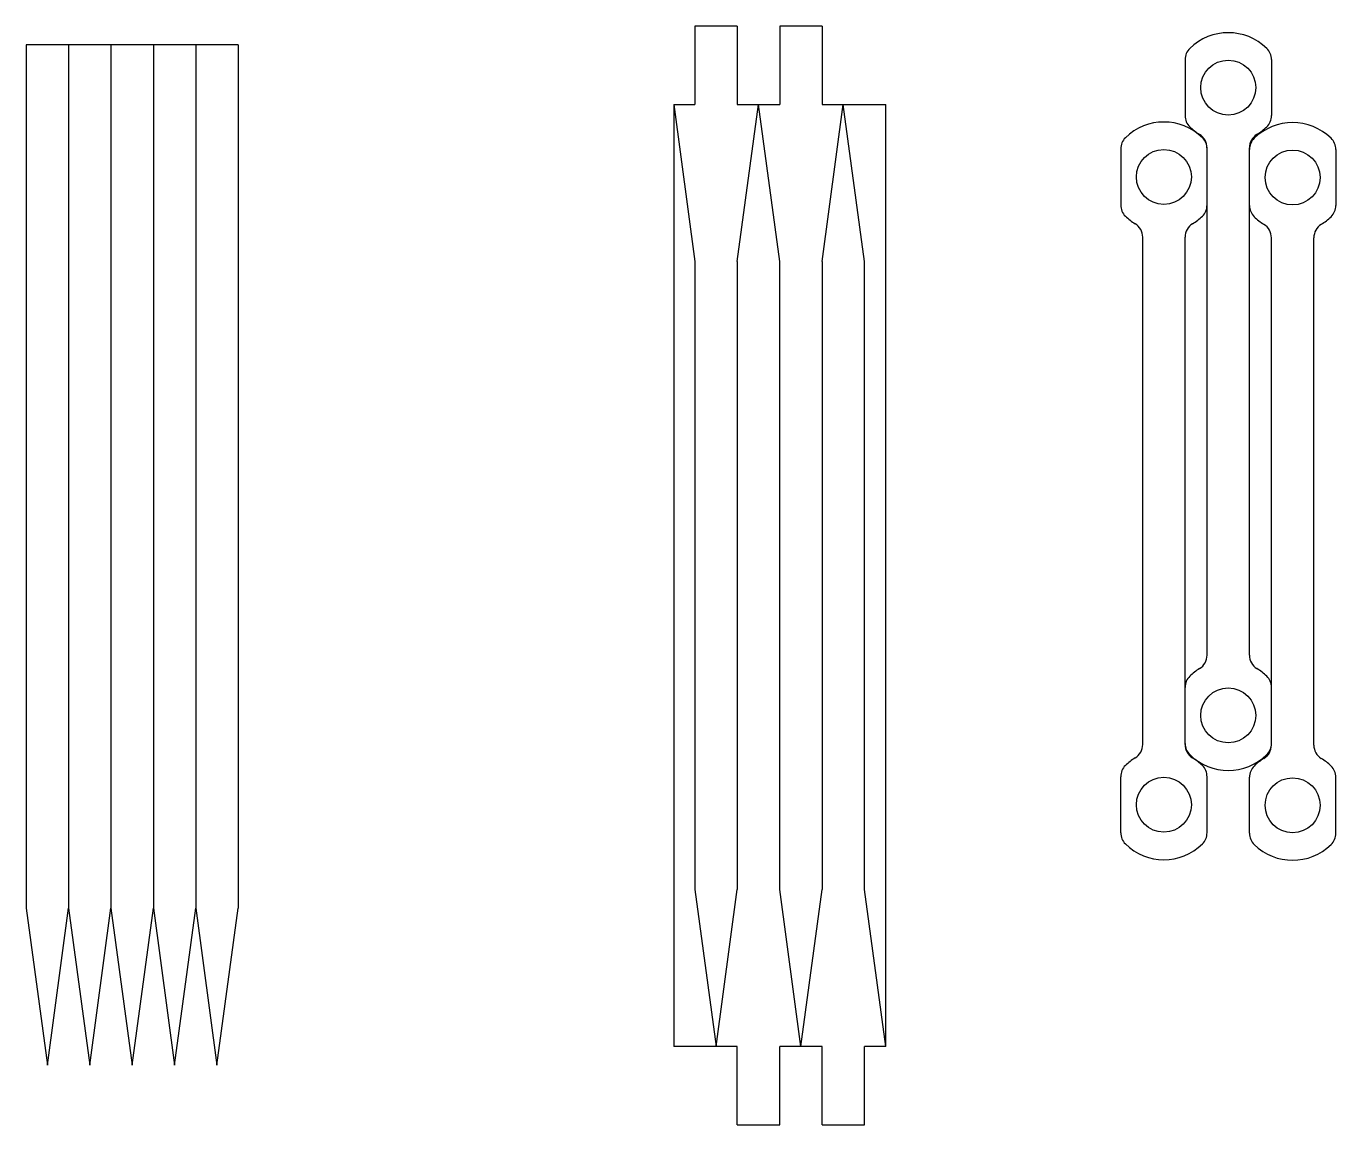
# Model space of a CAD drawing. Header units: millimetres. Extents: x 0 to 834, y -38 to 662.
import ezdxf

# ---------------------------------------------------------------- set-up
doc = ezdxf.new("R2010")
doc.units = ezdxf.units.MM

msp = doc.modelspace()

# ---------------------------------------------------------------- linework, layer by layer
for p, q in [((452.89, 661.95), (425.89, 661.95)), ((425.89, 661.95), (425.89, 611.95)), ((452.89, 661.95), (452.89, 611.95)), ((506.89, 661.95), (479.89, 661.95)), ((479.89, 661.95), (479.89, 611.95)), ((506.89, 661.95), (506.89, 611.95)), ((27, 650), (0, 650)), ((0, 650), (0, 100)), ((54, 650), (27, 650)), ((27, 650), (27, 100)), ((81, 650), (54, 650)), ((54, 650), (54, 100)), ((108, 650), (81, 650)), ((81, 650), (81, 100)), ((135, 650), (108, 650)), ((108, 650), (108, 100)), ((135, 650), (135, 100)), ((738.05, 640.65), (738.05, 604.94)), ((793.05, 640.65), (793.05, 604.94)), ((412.39, 611.95), (425.89, 511.95)), ((412.39, 611.95), (425.89, 611.95)), ((412.39, 611.95), (412.39, 11.95)), ((452.89, 511.95), (466.39, 611.95)), ((452.89, 611.95), (466.39, 611.95)), ((479.89, 511.95), (466.39, 611.95)), ((466.39, 611.95), (479.89, 611.95)), ((506.89, 511.95), (520.39, 611.95)), ((506.89, 611.95), (520.39, 611.95)), ((533.89, 511.95), (520.39, 611.95)), ((520.39, 611.95), (547.39, 611.95)), ((547.39, 11.95), (547.39, 611.95)), ((752.05, 261.17), (752.05, 584.42)), ((779.05, 261.17), (779.05, 584.42)), ((697.05, 583.75), (697.05, 548.04)), ((834.05, 583.4), (834.05, 547.69)), ((711.05, 204.27), (711.05, 527.52)), ((738.05, 204.27), (738.05, 527.52)), ((793.05, 203.92), (793.05, 527.17)), ((820.05, 203.92), (820.05, 527.17)), ((425.89, 511.95), (425.89, 111.95)), ((452.89, 511.95), (452.89, 111.95)), ((479.89, 111.95), (479.89, 511.95)), ((506.89, 511.95), (506.89, 111.95)), ((533.89, 111.95), (533.89, 511.95)), ((697.05, 148.04), (697.05, 183.75)), ((752.05, 148.04), (752.05, 183.75)), ((779.05, 147.69), (779.05, 183.4)), ((834.05, 147.69), (834.05, 183.4)), ((425.89, 111.95), (439.39, 11.95)), ((439.39, 11.95), (452.89, 111.95)), ((493.39, 11.95), (479.89, 111.95)), ((493.39, 11.95), (506.89, 111.95)), ((547.39, 11.95), (533.89, 111.95)), ((0, 100), (13.5, 0)), ((13.5, 0), (27, 100)), ((27, 100), (40.5, 0)), ((40.5, 0), (54, 100)), ((54, 100), (67.5, 0)), ((67.5, 0), (81, 100)), ((81, 100), (94.5, 0)), ((94.5, 0), (108, 100)), ((108, 100), (121.5, 0)), ((121.5, 0), (135, 100)), ((439.39, 11.95), (412.39, 11.95)), ((452.89, 11.95), (439.39, 11.95)), ((452.89, -38.05), (452.89, 11.95)), ((479.89, -38.05), (479.89, 11.95)), ((493.39, 11.95), (479.89, 11.95)), ((506.89, 11.95), (493.39, 11.95)), ((506.89, -38.05), (506.89, 11.95)), ((533.89, -38.05), (533.89, 11.95)), ((547.39, 11.95), (533.89, 11.95)), ((452.89, -38.05), (479.89, -38.05)), ((506.89, -38.05), (533.89, -38.05))]:
    msp.add_line(p, q)
for centre in [(765.55, 622.8), (724.55, 565.89), (806.55, 565.55), (765.55, 222.8), (724.55, 165.89), (806.55, 165.55)]:
    msp.add_circle(centre, 17.5)
for centre, radius, start, end in [((765.55, 622.8), 35, 45.573, 134.427), ((748.05, 640.65), 10, 134.427, 180), ((783.05, 640.65), 10, 0, 45.573), ((724.55, 565.89), 35, 45.573, 134.427), ((748.05, 604.94), 10, 180, 225.573), ((806.55, 565.55), 35, 45.573, 134.427), ((783.05, 604.94), 10, 314.427, 0), ((765.55, 622.8), 35, 225.573, 238.51857), ((742.05, 584.42), 10, 0, 58.51857), ((789.05, 584.42), 10, 121.48143, 180), ((765.55, 622.8), 35, 301.48143, 314.427), ((707.05, 583.75), 10, 134.427, 180), ((742.05, 583.75), 10, 0, 45.573), ((789.05, 583.4), 10, 134.427, 180), ((824.05, 583.4), 10, 0, 45.573), ((707.05, 548.04), 10, 180, 225.573), ((742.05, 548.04), 10, 314.427, 0), ((789.05, 547.69), 10, 180, 225.573), ((824.05, 547.69), 10, 314.427, 0), ((724.55, 565.89), 35, 225.573, 238.51857), ((701.05, 527.52), 10, 0, 58.51857), ((748.05, 527.52), 10, 121.48143, 180), ((724.55, 565.89), 35, 301.48143, 314.427), ((806.55, 565.55), 35, 225.573, 238.51857), ((783.05, 527.17), 10, 0, 58.51857), ((830.05, 527.17), 10, 121.48143, 180), ((806.55, 565.55), 35, 301.48143, 314.427), ((742.05, 261.17), 10, 301.48143, 0), ((789.05, 261.17), 10, 180, 238.51857), ((765.55, 222.8), 35, 121.48143, 134.427), ((765.55, 222.8), 35, 45.573, 58.51857), ((748.05, 240.65), 10, 134.427, 180), ((783.05, 240.65), 10, 0, 45.573), ((701.05, 204.27), 10, 301.48143, 0), ((748.05, 204.94), 10, 180, 225.573), ((748.05, 204.27), 10, 180, 238.51857), ((783.05, 203.92), 10, 301.48143, 0), ((783.05, 204.94), 10, 314.427, 0), ((830.05, 203.92), 10, 180, 238.51857), ((724.55, 165.89), 35, 121.48143, 134.427), ((765.55, 222.8), 35, 225.573, 314.427), ((724.55, 165.89), 35, 45.573, 58.51857), ((806.55, 165.55), 35, 121.48143, 134.427), ((806.55, 165.55), 35, 45.573, 58.51857), ((707.05, 183.75), 10, 134.427, 180), ((742.05, 183.75), 10, 0, 45.573), ((789.05, 183.4), 10, 134.427, 180), ((824.05, 183.4), 10, 0, 45.573), ((707.05, 148.04), 10, 180, 225.573), ((742.05, 148.04), 10, 314.427, 0), ((789.05, 147.69), 10, 180, 225.573), ((824.05, 147.69), 10, 314.427, 0), ((724.55, 165.89), 35, 225.573, 314.427), ((806.55, 165.55), 35, 225.573, 314.427)]:
    msp.add_arc(centre, radius, start, end)

doc.saveas('drawing.dxf')
